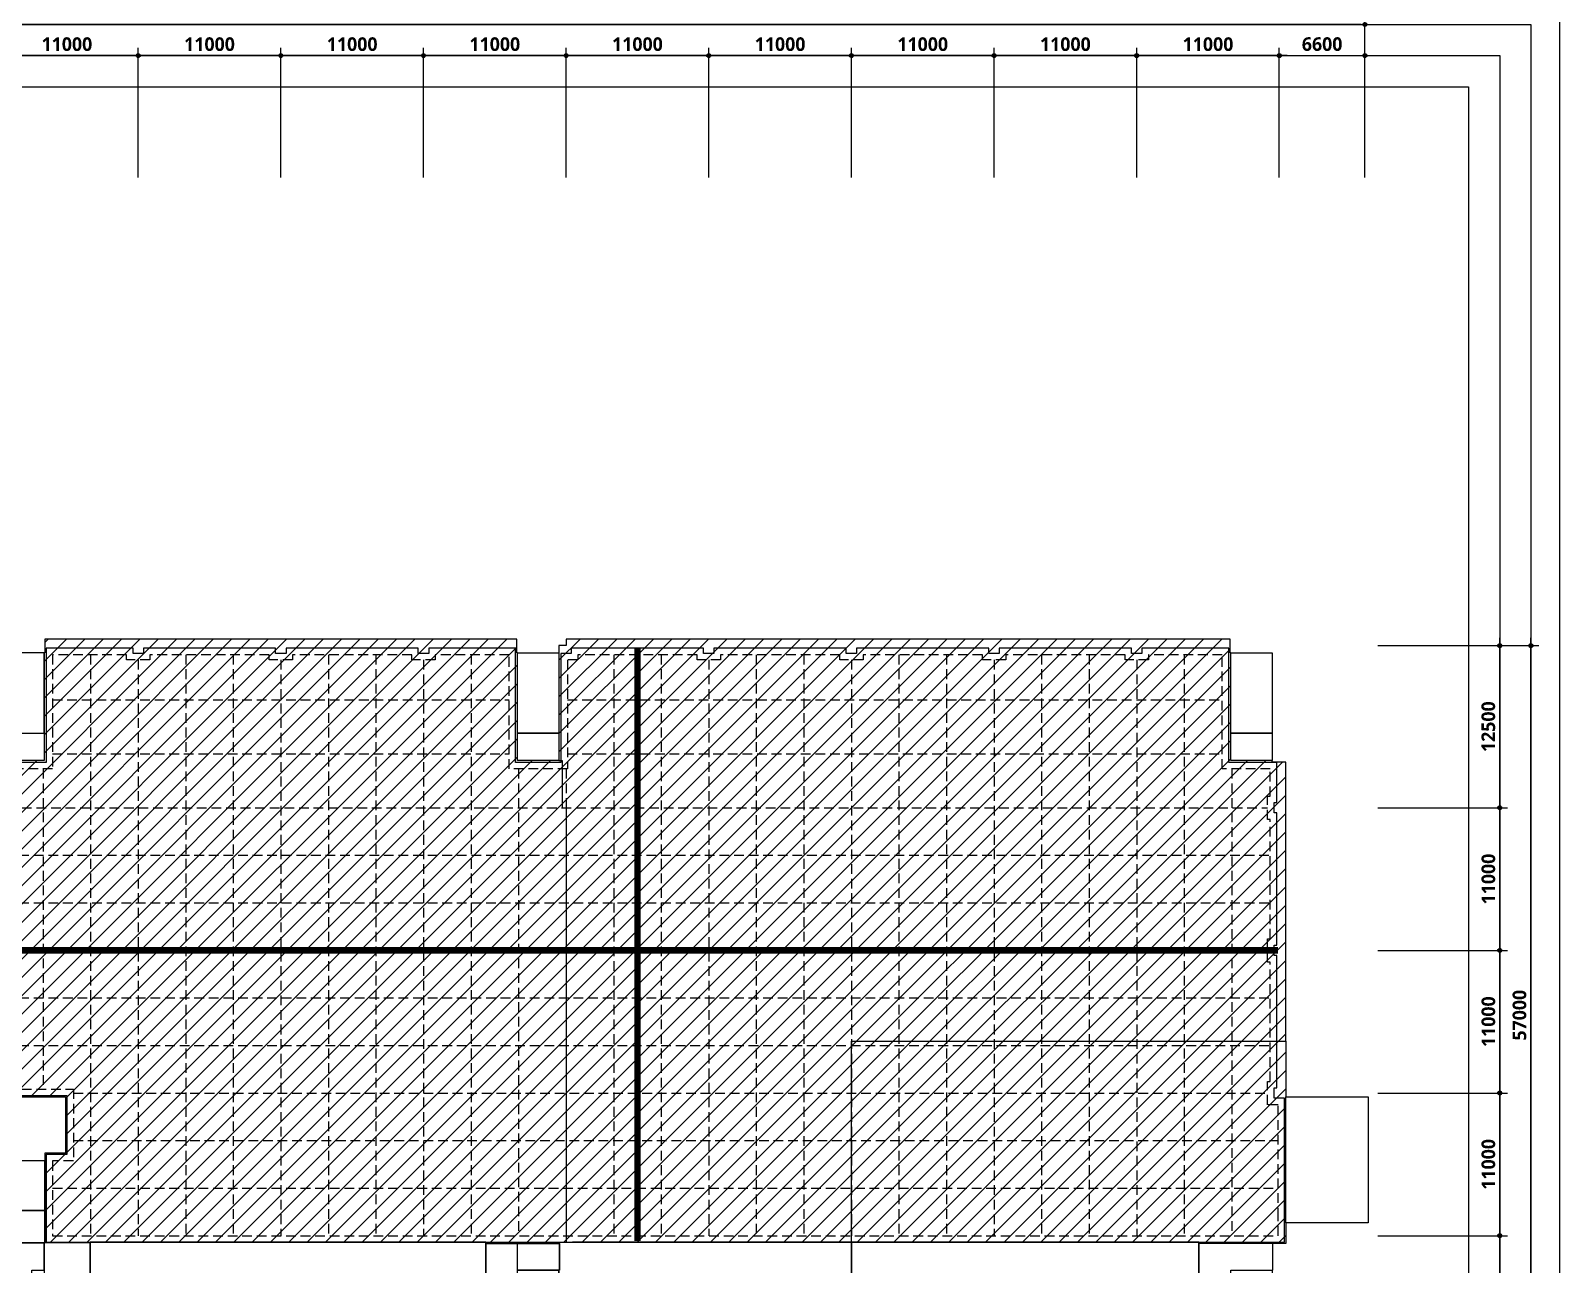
# Model space of a CAD drawing. Header units: millimetres. Extents: x -5354 to 997967, y -1313401 to 249081.
# Drawn here: x 590082 to 707982, y 67200 to 162344 of the extents above; entities that cross this region are included whole.
import ezdxf

# ---------------------------------------------------------------- set-up
doc = ezdxf.new("R2010")
doc.units = ezdxf.units.MM
doc.header["$LTSCALE"] = 300
doc.header["$MEASUREMENT"] = 0
doc.header["$PDSIZE"] = -10
doc.linetypes.add('HIDDEN', pattern=[0.375, 0.25, -0.125])
doc.linetypes.add('HIDDENX2', pattern=[0.75, 0.5, -0.25])
doc.layers.get('0').update_dxf_attribs({"linetype": 'CONTINUOUS'})
doc.layers.get('Defpoints').update_dxf_attribs({"color": 153, "linetype": 'CONTINUOUS'})
for name, color, linetype in [('A-ST-AXIS-DIM', 7, 'CONTINUOUS'), ('AA-MARK', 2, 'CONTINUOUS'), ('ILDO_Area', 8, 'CONTINUOUS'), ('ILDO_Cosinus Joint', 20, 'CONTINUOUS'), ('SAWCUT', 20, 'HIDDEN')]:
    doc.layers.add(name, color=color, linetype=linetype)
doc.layers.add('Defpoint', color=161, linetype='CONTINUOUS', plot=False)
doc.layers.add('면적', color=210, linetype='CONTINUOUS', plot=False)
doc.styles.add('SH_대대리576', font='')
doc.styles.get('SH_대대리576').set_extended_font_data('NanumGothic', bold=True)
doc.dimstyles.new('SHP 600', dxfattribs={"dimscale": 300, "dimtxt": 3.5, "dimasz": 1, "dimexe": 2, "dimexo": 2, "dimgap": 1, "dimtad": 1, "dimdec": 0, "dimzin": 0, "dimdsep": 46, "dimtxsty": 'SH_대대리576', "dimblk": 'DIMDOT', "dimcen": 0.09, "dimclrt": 3, "dimadec": 0, "dimazin": 1, "dimtfac": 1, "dimtdec": 0, "dimtix": 1, "dimtmove": 2, "dimatfit": 0, "dimldrblk": 'DIMDOT', "dimfxl": 1, "dimtolj": 1, "dimtzin": 0, "dimarcsym": 0})

# ---------------------------------------------------------------- blocks, each defined once
blk = doc.blocks.new('G$CF9371588')
blk.add_line((7800, 10975, 103000), (4300, 10975, 103000))
at = {"layer": '면적'}
for p, q in [((100000, 12500, 103000), (100000, 22200, 103000)), ((66500, 0, 103000), (66500, 11000, 103000))]:
    blk.add_line(p, q, dxfattribs=at)
for points in [[(100000, 26500), (100000, 48025), (98950, 48025), (98950, 48150), (95750, 48150), (95750, 56450), (95700, 56450), (95700, 57500), (44500, 57500), (44500, 57000), (43950, 57000), (43950, 56450), (43950, 48150), (40750, 48150), (40750, 56450), (40700, 56450), (40700, 57500), (4300, 57500), (4300, 56450), (4250, 56450), (4250, 48150), (1050, 48150), (1050, 48100), (0, 48100), (0, 22200), (2200, 22200), (5900, 22200), (5900, 17860), (4300, 17860), (4300, 10975), (7800, 10975), (7800, 11000), (38300, 11000), (38300, 10900), (44000, 10900), (44000, 11000), (66500, 11000), (66500, 26500)], [(40750, 56450), (43950, 56450), (43950, 50250), (40750, 50250)], [(40750, 50250), (43950, 50250), (43950, 48150), (40750, 48150)], [(2200, 17260), (2200, 22200), (5900, 22200), (5900, 17860), (4300, 17860), (4300, 17260)], [(2200, 17260), (2200, 15800), (800, 15800), (800, 13450), (4300, 13450), (4300, 17260), (2200, 17260)], [(800, 13450), (800, 10950), (1050, 10950), (4300, 10950), (4300, 13450)], [(4250, 8850), (4250, 10950), (1050, 10950), (1050, 550), (4250, 550), (4250, 6750), (3300, 6750), (3300, 8850)], [(4250, 4600), (4250, 550), (4300, 550), (4300, 0), (40700, 0), (40700, 550), (40750, 550), (40750, 4600), (38300, 4600), (38300, 11000), (7800, 11000), (7800, 4600)], [(4300, 10975), (4300, 10950), (4250, 10950), (4250, 8850), (4250, 8850), (4250, 6750), (4250, 6750), (4250, 4600), (7800, 4600), (7800, 10975)], [(38300, 10900), (38300, 4600), (40750, 4600), (40750, 8850), (40750, 8850), (40750, 8850), (40750, 8850), (40750, 10900)], [(40750, 10900), (44000, 10900), (44000, 8850), (40750, 8850)], [(43950, 0), (43950, 8850), (44000, 8850), (44000, 11000), (93300, 11000), (93300, 4602), (95750, 4602), (95750, 0)], [(93300, 10900), (93300, 4602), (95700, 4602), (95700, 4602), (95750, 4602), (95750, 8850), (99000, 8850), (99000, 8850), (99000, 9000), (99000, 10900)], [(40750, 8850), (43950, 8850), (43950, 6750), (40750, 6750)], [(98950, 6750), (95750, 6750), (95750, 8850), (98950, 8850)], [(40750, 6750), (43950, 6750), (43950, 550), (40750, 550)], [(98950, 550), (95750, 550), (95750, 6750), (98950, 6750)]]:
    blk.add_lwpolyline(points, close=True, dxfattribs=at)
at = {"layer": '면적', "elevation": 103000}
for points in [[(1050, 50250), (4250, 50250), (4250, 56450), (1050, 56450)], [(98950, 50250), (95750, 50250), (95750, 56450), (98950, 56450)], [(1050, 50250), (4250, 50250), (4250, 48150), (1050, 48150)], [(95750, 50250), (98950, 50250), (98950, 48150), (95750, 48150)], [(66500, 11000), (66500, 26500), (100000, 26500), (100000, 22200), (106350, 22200), (106350, 12500), (100000, 12500), (100000, 10900), (93300, 10900), (93300, 11000)], [(66500, 11000), (66500, 0), (95750, 0), (95750, 4602), (93300, 4602), (93300, 11000)], [(3300, 8850), (4250, 8850), (4250, 6750), (3300, 6750)]]:
    blk.add_lwpolyline(points, close=True, dxfattribs=at)
at = {"layer": '면적'}
for points in [[(43950, 48150), (44200, 48150), (44200, 44500), (44500, 44500), (44500, 11000)], [(7800, 11000), (38300, 11000)], [(7800, 11000), (38300, 11000)], [(93300, 11000), (45000, 11000)]]:
    blk.add_lwpolyline(points, dxfattribs=at)
blk = doc.blocks.new('DIMDOT')
at = {"color": 0}
blk.add_line((-2, 0), (2, 0), dxfattribs=at)
for radius in [0.5, 0.25]:
    blk.add_circle((0, 0), radius, dxfattribs=at)
blk = doc.blocks.new('*D78')
at = {"layer": 'A-ST-AXIS-DIM', "color": 0, "lineweight": -2, "transparency": 16777216}
for p, q in [((686382, 151016), (686382, 161016)), ((686682, 160416), (692682, 160416)), ((692982, 151016), (692982, 161016))]:
    blk.add_line(p, q, dxfattribs=at)
at = {"layer": 'Defpoints', "color": 0, "transparency": 16777216}
for p in [(692982, 160416), (686382, 150416), (692982, 150416)]:
    blk.add_point(p, dxfattribs=at)
at = {"layer": 'A-ST-AXIS-DIM', "color": 0, "linetype": 'ByBlock', "lineweight": -2, "transparency": 16777216, "xscale": 300, "yscale": 300, "zscale": 300, "rotation": 180}
blk.add_blockref('DIMDOT', (686382, 160416), dxfattribs=at)
at = {"layer": 'A-ST-AXIS-DIM', "color": 0, "linetype": 'ByBlock', "lineweight": -2, "transparency": 16777216, "xscale": 300, "yscale": 300, "zscale": 300}
blk.add_blockref('DIMDOT', (692982, 160416), dxfattribs=at)
at = {"layer": 'A-ST-AXIS-DIM', "color": 3, "transparency": 16777216, "insert": (689682, 161296), "char_height": 1050, "attachment_point": 5, "style": 'SH_대대리576'}
blk.add_mtext('\\A1;6600', dxfattribs=at)
blk = doc.blocks.new('*D110')
at = {"layer": 'A-ST-AXIS-DIM', "color": 0, "lineweight": -2, "transparency": 16777216}
for p, q in [((693982, 114916), (706382, 114916)), ((705782, 58216), (705782, 114616)), ((693982, 57916), (706382, 57916))]:
    blk.add_line(p, q, dxfattribs=at)
at = {"layer": 'Defpoints', "color": 0, "transparency": 16777216}
for p in [(693382, 114916), (705782, 114916), (693382, 57916)]:
    blk.add_point(p, dxfattribs=at)
at = {"layer": 'A-ST-AXIS-DIM', "color": 0, "linetype": 'ByBlock', "lineweight": -2, "transparency": 16777216, "xscale": 300, "yscale": 300, "zscale": 300}
for p, rotation in [((705782, 114916), 90), ((705782, 57916), 270)]:
    blk.add_blockref('DIMDOT', p, dxfattribs=dict(at, rotation=rotation))
at = {"layer": 'A-ST-AXIS-DIM', "color": 3, "transparency": 16777216, "insert": (704905, 86416), "char_height": 1050, "attachment_point": 5, "rotation": 90, "style": 'SH_대대리576'}
blk.add_mtext('\\A1;57000', dxfattribs=at)
blk = doc.blocks.new('*D111')
at = {"layer": 'A-ST-AXIS-DIM', "color": 0, "lineweight": -2, "transparency": 16777216}
for p, q in [((693982, 69416), (703982, 69416)), ((703382, 58216), (703382, 69116)), ((693982, 57916), (703982, 57916))]:
    blk.add_line(p, q, dxfattribs=at)
at = {"layer": 'Defpoints', "color": 0, "transparency": 16777216}
for p in [(693382, 69416), (703382, 69416), (693382, 57916)]:
    blk.add_point(p, dxfattribs=at)
at = {"layer": 'A-ST-AXIS-DIM', "color": 0, "linetype": 'ByBlock', "lineweight": -2, "transparency": 16777216, "xscale": 300, "yscale": 300, "zscale": 300}
for p, rotation in [((703382, 69416), 90), ((703382, 57916), 270)]:
    blk.add_blockref('DIMDOT', p, dxfattribs=dict(at, rotation=rotation))
at = {"layer": 'A-ST-AXIS-DIM', "color": 3, "transparency": 16777216, "insert": (702505, 63666), "char_height": 1050, "attachment_point": 5, "rotation": 90, "style": 'SH_대대리576'}
blk.add_mtext('\\A1;11500', dxfattribs=at)
blk = doc.blocks.new('*D112')
at = {"layer": 'A-ST-AXIS-DIM', "color": 0, "lineweight": -2, "transparency": 16777216}
for p, q in [((693982, 80416), (703982, 80416)), ((703382, 69716), (703382, 80116)), ((693982, 69416), (703982, 69416))]:
    blk.add_line(p, q, dxfattribs=at)
at = {"layer": 'Defpoints', "color": 0, "transparency": 16777216}
for p in [(693382, 80416), (703382, 80416), (693382, 69416)]:
    blk.add_point(p, dxfattribs=at)
at = {"layer": 'A-ST-AXIS-DIM', "color": 0, "linetype": 'ByBlock', "lineweight": -2, "transparency": 16777216, "xscale": 300, "yscale": 300, "zscale": 300}
for p, rotation in [((703382, 80416), 90), ((703382, 69416), 270)]:
    blk.add_blockref('DIMDOT', p, dxfattribs=dict(at, rotation=rotation))
at = {"layer": 'A-ST-AXIS-DIM', "color": 3, "transparency": 16777216, "insert": (702506, 74916), "char_height": 1050, "attachment_point": 5, "rotation": 90, "style": 'SH_대대리576'}
blk.add_mtext('\\A1;11000', dxfattribs=at)
blk = doc.blocks.new('*D113')
at = {"layer": 'A-ST-AXIS-DIM', "color": 0, "lineweight": -2, "transparency": 16777216}
for p, q in [((693982, 91416), (703982, 91416)), ((703382, 80716), (703382, 91116)), ((693982, 80416), (703982, 80416))]:
    blk.add_line(p, q, dxfattribs=at)
at = {"layer": 'Defpoints', "color": 0, "transparency": 16777216}
for p in [(693382, 91416), (703382, 91416), (693382, 80416)]:
    blk.add_point(p, dxfattribs=at)
at = {"layer": 'A-ST-AXIS-DIM', "color": 0, "linetype": 'ByBlock', "lineweight": -2, "transparency": 16777216, "xscale": 300, "yscale": 300, "zscale": 300}
for p, rotation in [((703382, 91416), 90), ((703382, 80416), 270)]:
    blk.add_blockref('DIMDOT', p, dxfattribs=dict(at, rotation=rotation))
at = {"layer": 'A-ST-AXIS-DIM', "color": 3, "transparency": 16777216, "insert": (702506, 85916), "char_height": 1050, "attachment_point": 5, "rotation": 90, "style": 'SH_대대리576'}
blk.add_mtext('\\A1;11000', dxfattribs=at)
blk = doc.blocks.new('*D114')
at = {"layer": 'A-ST-AXIS-DIM', "color": 0, "lineweight": -2, "transparency": 16777216}
for p, q in [((693982, 102416), (703982, 102416)), ((703382, 91716), (703382, 102116)), ((693982, 91416), (703982, 91416))]:
    blk.add_line(p, q, dxfattribs=at)
at = {"layer": 'Defpoints', "color": 0, "transparency": 16777216}
for p in [(693382, 102416), (703382, 102416), (693382, 91416)]:
    blk.add_point(p, dxfattribs=at)
at = {"layer": 'A-ST-AXIS-DIM', "color": 0, "linetype": 'ByBlock', "lineweight": -2, "transparency": 16777216, "xscale": 300, "yscale": 300, "zscale": 300}
for p, rotation in [((703382, 102416), 90), ((703382, 91416), 270)]:
    blk.add_blockref('DIMDOT', p, dxfattribs=dict(at, rotation=rotation))
at = {"layer": 'A-ST-AXIS-DIM', "color": 3, "transparency": 16777216, "insert": (702506, 96916), "char_height": 1050, "attachment_point": 5, "rotation": 90, "style": 'SH_대대리576'}
blk.add_mtext('\\A1;11000', dxfattribs=at)
blk = doc.blocks.new('*D115')
at = {"layer": 'A-ST-AXIS-DIM', "color": 0, "lineweight": -2, "transparency": 16777216}
for p, q in [((693982, 114916), (703982, 114916)), ((703382, 102716), (703382, 114616)), ((693982, 102416), (703982, 102416))]:
    blk.add_line(p, q, dxfattribs=at)
at = {"layer": 'Defpoints', "color": 0, "transparency": 16777216}
for p in [(693382, 114916), (703382, 114916), (693382, 102416)]:
    blk.add_point(p, dxfattribs=at)
at = {"layer": 'A-ST-AXIS-DIM', "color": 0, "linetype": 'ByBlock', "lineweight": -2, "transparency": 16777216, "xscale": 300, "yscale": 300, "zscale": 300}
for p, rotation in [((703382, 114916), 90), ((703382, 102416), 270)]:
    blk.add_blockref('DIMDOT', p, dxfattribs=dict(at, rotation=rotation))
at = {"layer": 'A-ST-AXIS-DIM', "color": 3, "transparency": 16777216, "insert": (702503, 108666), "char_height": 1050, "attachment_point": 5, "rotation": 90, "style": 'SH_대대리576'}
blk.add_mtext('\\A1;12500', dxfattribs=at)
blk = doc.blocks.new('*D205')
at = {"layer": 'A-ST-AXIS-DIM', "color": 0, "lineweight": -2, "transparency": 16777216}
for p, q in [((675382, 151016), (675382, 161016)), ((686082, 160416), (675682, 160416)), ((686382, 151016), (686382, 161016))]:
    blk.add_line(p, q, dxfattribs=at)
at = {"layer": 'Defpoints', "color": 0, "transparency": 16777216}
for p in [(675382, 160416), (675382, 150416), (686382, 150416)]:
    blk.add_point(p, dxfattribs=at)
at = {"layer": 'A-ST-AXIS-DIM', "color": 0, "linetype": 'ByBlock', "lineweight": -2, "transparency": 16777216, "xscale": 300, "yscale": 300, "zscale": 300, "rotation": 180}
blk.add_blockref('DIMDOT', (675382, 160416), dxfattribs=at)
at = {"layer": 'A-ST-AXIS-DIM', "color": 0, "linetype": 'ByBlock', "lineweight": -2, "transparency": 16777216, "xscale": 300, "yscale": 300, "zscale": 300}
blk.add_blockref('DIMDOT', (686382, 160416), dxfattribs=at)
at = {"layer": 'A-ST-AXIS-DIM', "color": 3, "transparency": 16777216, "insert": (680882, 161292), "char_height": 1050, "attachment_point": 5, "style": 'SH_대대리576'}
blk.add_mtext('\\A1;11000', dxfattribs=at)
blk = doc.blocks.new('*D206')
at = {"layer": 'A-ST-AXIS-DIM', "color": 0, "lineweight": -2, "transparency": 16777216}
for p, q in [((664382, 151016), (664382, 161016)), ((675082, 160416), (664682, 160416)), ((675382, 151016), (675382, 161016))]:
    blk.add_line(p, q, dxfattribs=at)
at = {"layer": 'Defpoints', "color": 0, "transparency": 16777216}
for p in [(664382, 160416), (664382, 150416), (675382, 150416)]:
    blk.add_point(p, dxfattribs=at)
at = {"layer": 'A-ST-AXIS-DIM', "color": 0, "linetype": 'ByBlock', "lineweight": -2, "transparency": 16777216, "xscale": 300, "yscale": 300, "zscale": 300, "rotation": 180}
blk.add_blockref('DIMDOT', (664382, 160416), dxfattribs=at)
at = {"layer": 'A-ST-AXIS-DIM', "color": 0, "linetype": 'ByBlock', "lineweight": -2, "transparency": 16777216, "xscale": 300, "yscale": 300, "zscale": 300}
blk.add_blockref('DIMDOT', (675382, 160416), dxfattribs=at)
at = {"layer": 'A-ST-AXIS-DIM', "color": 3, "transparency": 16777216, "insert": (669882, 161292), "char_height": 1050, "attachment_point": 5, "style": 'SH_대대리576'}
blk.add_mtext('\\A1;11000', dxfattribs=at)
blk = doc.blocks.new('*D207')
at = {"layer": 'A-ST-AXIS-DIM', "color": 0, "lineweight": -2, "transparency": 16777216}
for p, q in [((653382, 151016), (653382, 161016)), ((664082, 160416), (653682, 160416)), ((664382, 151016), (664382, 161016))]:
    blk.add_line(p, q, dxfattribs=at)
at = {"layer": 'Defpoints', "color": 0, "transparency": 16777216}
for p in [(653382, 160416), (653382, 150416), (664382, 150416)]:
    blk.add_point(p, dxfattribs=at)
at = {"layer": 'A-ST-AXIS-DIM', "color": 0, "linetype": 'ByBlock', "lineweight": -2, "transparency": 16777216, "xscale": 300, "yscale": 300, "zscale": 300, "rotation": 180}
blk.add_blockref('DIMDOT', (653382, 160416), dxfattribs=at)
at = {"layer": 'A-ST-AXIS-DIM', "color": 0, "linetype": 'ByBlock', "lineweight": -2, "transparency": 16777216, "xscale": 300, "yscale": 300, "zscale": 300}
blk.add_blockref('DIMDOT', (664382, 160416), dxfattribs=at)
at = {"layer": 'A-ST-AXIS-DIM', "color": 3, "transparency": 16777216, "insert": (658882, 161292), "char_height": 1050, "attachment_point": 5, "style": 'SH_대대리576'}
blk.add_mtext('\\A1;11000', dxfattribs=at)
blk = doc.blocks.new('*D208')
at = {"layer": 'A-ST-AXIS-DIM', "color": 0, "lineweight": -2, "transparency": 16777216}
for p, q in [((642382, 151016), (642382, 161016)), ((653082, 160416), (642682, 160416)), ((653382, 151016), (653382, 161016))]:
    blk.add_line(p, q, dxfattribs=at)
at = {"layer": 'Defpoints', "color": 0, "transparency": 16777216}
for p in [(642382, 160416), (642382, 150416), (653382, 150416)]:
    blk.add_point(p, dxfattribs=at)
at = {"layer": 'A-ST-AXIS-DIM', "color": 0, "linetype": 'ByBlock', "lineweight": -2, "transparency": 16777216, "xscale": 300, "yscale": 300, "zscale": 300, "rotation": 180}
blk.add_blockref('DIMDOT', (642382, 160416), dxfattribs=at)
at = {"layer": 'A-ST-AXIS-DIM', "color": 0, "linetype": 'ByBlock', "lineweight": -2, "transparency": 16777216, "xscale": 300, "yscale": 300, "zscale": 300}
blk.add_blockref('DIMDOT', (653382, 160416), dxfattribs=at)
at = {"layer": 'A-ST-AXIS-DIM', "color": 3, "transparency": 16777216, "insert": (647882, 161292), "char_height": 1050, "attachment_point": 5, "style": 'SH_대대리576'}
blk.add_mtext('\\A1;11000', dxfattribs=at)
blk = doc.blocks.new('*D209')
at = {"layer": 'A-ST-AXIS-DIM', "color": 0, "lineweight": -2, "transparency": 16777216}
for p, q in [((631382, 151016), (631382, 161016)), ((642082, 160416), (631682, 160416)), ((642382, 151016), (642382, 161016))]:
    blk.add_line(p, q, dxfattribs=at)
at = {"layer": 'Defpoints', "color": 0, "transparency": 16777216}
for p in [(631382, 160416), (631382, 150416), (642382, 150416)]:
    blk.add_point(p, dxfattribs=at)
at = {"layer": 'A-ST-AXIS-DIM', "color": 0, "linetype": 'ByBlock', "lineweight": -2, "transparency": 16777216, "xscale": 300, "yscale": 300, "zscale": 300, "rotation": 180}
blk.add_blockref('DIMDOT', (631382, 160416), dxfattribs=at)
at = {"layer": 'A-ST-AXIS-DIM', "color": 0, "linetype": 'ByBlock', "lineweight": -2, "transparency": 16777216, "xscale": 300, "yscale": 300, "zscale": 300}
blk.add_blockref('DIMDOT', (642382, 160416), dxfattribs=at)
at = {"layer": 'A-ST-AXIS-DIM', "color": 3, "transparency": 16777216, "insert": (636882, 161292), "char_height": 1050, "attachment_point": 5, "style": 'SH_대대리576'}
blk.add_mtext('\\A1;11000', dxfattribs=at)
blk = doc.blocks.new('*D210')
at = {"layer": 'A-ST-AXIS-DIM', "color": 0, "lineweight": -2, "transparency": 16777216}
for p, q in [((620382, 151016), (620382, 161016)), ((631082, 160416), (620682, 160416)), ((631382, 151016), (631382, 161016))]:
    blk.add_line(p, q, dxfattribs=at)
at = {"layer": 'Defpoints', "color": 0, "transparency": 16777216}
for p in [(620382, 160416), (620382, 150416), (631382, 150416)]:
    blk.add_point(p, dxfattribs=at)
at = {"layer": 'A-ST-AXIS-DIM', "color": 0, "linetype": 'ByBlock', "lineweight": -2, "transparency": 16777216, "xscale": 300, "yscale": 300, "zscale": 300, "rotation": 180}
blk.add_blockref('DIMDOT', (620382, 160416), dxfattribs=at)
at = {"layer": 'A-ST-AXIS-DIM', "color": 0, "linetype": 'ByBlock', "lineweight": -2, "transparency": 16777216, "xscale": 300, "yscale": 300, "zscale": 300}
blk.add_blockref('DIMDOT', (631382, 160416), dxfattribs=at)
at = {"layer": 'A-ST-AXIS-DIM', "color": 3, "transparency": 16777216, "insert": (625882, 161292), "char_height": 1050, "attachment_point": 5, "style": 'SH_대대리576'}
blk.add_mtext('\\A1;11000', dxfattribs=at)
blk = doc.blocks.new('*D211')
at = {"layer": 'A-ST-AXIS-DIM', "color": 0, "lineweight": -2, "transparency": 16777216}
for p, q in [((609382, 151016), (609382, 161016)), ((620082, 160416), (609682, 160416)), ((620382, 151016), (620382, 161016))]:
    blk.add_line(p, q, dxfattribs=at)
at = {"layer": 'Defpoints', "color": 0, "transparency": 16777216}
for p in [(609382, 160416), (609382, 150416), (620382, 150416)]:
    blk.add_point(p, dxfattribs=at)
at = {"layer": 'A-ST-AXIS-DIM', "color": 0, "linetype": 'ByBlock', "lineweight": -2, "transparency": 16777216, "xscale": 300, "yscale": 300, "zscale": 300, "rotation": 180}
blk.add_blockref('DIMDOT', (609382, 160416), dxfattribs=at)
at = {"layer": 'A-ST-AXIS-DIM', "color": 0, "linetype": 'ByBlock', "lineweight": -2, "transparency": 16777216, "xscale": 300, "yscale": 300, "zscale": 300}
blk.add_blockref('DIMDOT', (620382, 160416), dxfattribs=at)
at = {"layer": 'A-ST-AXIS-DIM', "color": 3, "transparency": 16777216, "insert": (614882, 161292), "char_height": 1050, "attachment_point": 5, "style": 'SH_대대리576'}
blk.add_mtext('\\A1;11000', dxfattribs=at)
blk = doc.blocks.new('*D212')
at = {"layer": 'A-ST-AXIS-DIM', "color": 0, "lineweight": -2, "transparency": 16777216}
for p, q in [((598382, 151016), (598382, 161016)), ((609082, 160416), (598682, 160416)), ((609382, 151016), (609382, 161016))]:
    blk.add_line(p, q, dxfattribs=at)
at = {"layer": 'Defpoints', "color": 0, "transparency": 16777216}
for p in [(598382, 160416), (598382, 150416), (609382, 150416)]:
    blk.add_point(p, dxfattribs=at)
at = {"layer": 'A-ST-AXIS-DIM', "color": 0, "linetype": 'ByBlock', "lineweight": -2, "transparency": 16777216, "xscale": 300, "yscale": 300, "zscale": 300, "rotation": 180}
blk.add_blockref('DIMDOT', (598382, 160416), dxfattribs=at)
at = {"layer": 'A-ST-AXIS-DIM', "color": 0, "linetype": 'ByBlock', "lineweight": -2, "transparency": 16777216, "xscale": 300, "yscale": 300, "zscale": 300}
blk.add_blockref('DIMDOT', (609382, 160416), dxfattribs=at)
at = {"layer": 'A-ST-AXIS-DIM', "color": 3, "transparency": 16777216, "insert": (603882, 161292), "char_height": 1050, "attachment_point": 5, "style": 'SH_대대리576'}
blk.add_mtext('\\A1;11000', dxfattribs=at)
blk = doc.blocks.new('*D213')
at = {"layer": 'A-ST-AXIS-DIM', "color": 0, "lineweight": -2, "transparency": 16777216}
for p, q in [((587382, 151016), (587382, 161016)), ((598082, 160416), (587682, 160416)), ((598382, 151016), (598382, 161016))]:
    blk.add_line(p, q, dxfattribs=at)
at = {"layer": 'Defpoints', "color": 0, "transparency": 16777216}
for p in [(587382, 160416), (587382, 150416), (598382, 150416)]:
    blk.add_point(p, dxfattribs=at)
at = {"layer": 'A-ST-AXIS-DIM', "color": 0, "linetype": 'ByBlock', "lineweight": -2, "transparency": 16777216, "xscale": 300, "yscale": 300, "zscale": 300, "rotation": 180}
blk.add_blockref('DIMDOT', (587382, 160416), dxfattribs=at)
at = {"layer": 'A-ST-AXIS-DIM', "color": 0, "linetype": 'ByBlock', "lineweight": -2, "transparency": 16777216, "xscale": 300, "yscale": 300, "zscale": 300}
blk.add_blockref('DIMDOT', (598382, 160416), dxfattribs=at)
at = {"layer": 'A-ST-AXIS-DIM', "color": 3, "transparency": 16777216, "insert": (592882, 161292), "char_height": 1050, "attachment_point": 5, "style": 'SH_대대리576'}
blk.add_mtext('\\A1;11000', dxfattribs=at)
blk = doc.blocks.new('*D214')
at = {"layer": 'A-ST-AXIS-DIM', "color": 0, "lineweight": -2, "transparency": 16777216}
for p, q in [((587382, 151016), (587382, 163416)), ((692682, 162816), (587682, 162816)), ((692982, 151016), (692982, 163416))]:
    blk.add_line(p, q, dxfattribs=at)
at = {"layer": 'Defpoints', "color": 0, "transparency": 16777216}
for p in [(587382, 162816), (587382, 150416), (692982, 150416)]:
    blk.add_point(p, dxfattribs=at)
at = {"layer": 'A-ST-AXIS-DIM', "color": 0, "linetype": 'ByBlock', "lineweight": -2, "transparency": 16777216, "xscale": 300, "yscale": 300, "zscale": 300, "rotation": 180}
blk.add_blockref('DIMDOT', (587382, 162816), dxfattribs=at)
at = {"layer": 'A-ST-AXIS-DIM', "color": 0, "linetype": 'ByBlock', "lineweight": -2, "transparency": 16777216, "xscale": 300, "yscale": 300, "zscale": 300}
blk.add_blockref('DIMDOT', (692982, 162816), dxfattribs=at)
at = {"layer": 'A-ST-AXIS-DIM', "color": 3, "transparency": 16777216, "insert": (640182, 163696), "char_height": 1050, "attachment_point": 5, "style": 'SH_대대리576'}
blk.add_mtext('\\A1;105600', dxfattribs=at)

msp = doc.modelspace()

# ---------------------------------------------------------------- hatches: boundary and pattern name
at = {"layer": 'ILDO_Area', "transparency": 33554687}
h = msp.add_hatch(dxfattribs=at)
h.set_pattern_fill('ANSI31', color=5, scale=8000)
h.set_pattern_definition([(45, (0, 199969.1), (-707.1068, 707.1068), [])])
h.paths.add_polyline_path([(686881.8, 68916.3), (686881.8, 105941.3), (685831.8, 105941.3), (685831.8, 106066.3), (682631.8, 106066.3), (682631.8, 114366.3), (682581.8, 114366.3), (682581.8, 115416.3), (631381.8, 115416.3), (631381.8, 114916.3), (630831.8, 114916.3), (630831.8, 114366.3), (630831.8, 106066.3), (627631.8, 106066.3), (627631.8, 114366.3), (627581.8, 114366.3), (627581.8, 115416.3), (591181.8, 115416.3), (591181.8, 114366.3), (591131.8, 114366.3), (591131.8, 106066.3), (587931.8, 106066.3), (587931.8, 106016.3), (586881.8, 106016.3), (586881.8, 80116.3), (589081.8, 80116.3), (592781.8, 80116.3), (592781.8, 75776.3), (591181.8, 75776.3), (591181.8, 68891.3), (594681.8, 68891.3), (594681.8, 68916.3), (625181.8, 68916.3), (625181.8, 68816.3), (630881.8, 68816.3), (630881.8, 68916.3), (653381.8, 68916.3), (653381.8, 68916.3)])

# ---------------------------------------------------------------- linework, layer by layer
at = {"layer": 'AA-MARK', "ltscale": 5, "elevation": 103000}
for points in [[(591281.8, 114716.3), (591281.8, 105916.3), (587581.8, 105916.3)], [(587781.8, 80216.3), (592881.8, 80216.3), (592881.8, 75676.3), (591281.8, 75676.3), (591281.8, 68916.3), (686781.8, 68916.3), (686781.8, 70816.3), (686781.8, 80016.3), (685981.8, 80016.3), (685981.8, 80816.3), (686181.8, 80816.3), (686181.8, 91016.3), (685981.8, 91016.3), (685981.8, 91816.3), (686181.8, 91816.3), (686181.8, 102016.3), (685981.8, 102016.3), (685981.8, 102816.3), (686181.8, 102816.3), (686181.8, 105916.3), (682481.8, 105916.3), (682481.8, 114716.3), (675781.8, 114716.3), (675781.8, 114316.3), (674981.8, 114316.3), (674981.8, 114716.3), (664781.8, 114716.3), (664781.8, 114316.3), (663981.8, 114316.3), (663981.8, 114716.3), (653781.8, 114716.3), (653781.8, 114316.3), (652981.8, 114316.3), (652981.8, 114716.3), (642781.8, 114716.3), (642781.8, 114316.3), (641981.8, 114316.3), (641981.8, 114716.3), (631781.8, 114716.3), (631781.8, 114316.3), (630981.8, 114316.3), (630981.8, 105916.3), (627481.8, 105916.3), (627481.8, 114716.3), (620781.8, 114716.3), (620781.8, 114316.3), (619981.8, 114316.3), (619981.8, 114716.3), (609781.8, 114716.3), (609781.8, 114316.3), (608981.8, 114316.3), (608981.8, 114716.3), (598781.8, 114716.3), (598781.8, 114316.3), (597981.8, 114316.3), (597981.8, 114716.3), (591281.8, 114716.3)]]:
    msp.add_lwpolyline(points, dxfattribs=at)
at = {"layer": 'Defpoint'}
for points in [[(707981.8, 36444.9), (536781.8, 36444.9), (536781.8, 165016.3), (707981.8, 165016.3)], [(705781.8, 38644.9), (538981.8, 38644.9), (538981.8, 162816.3), (705781.8, 162816.3)], [(703381.8, 41044.9), (541381.8, 41044.9), (541381.8, 160416.3), (703381.8, 160416.3)], [(700981.8, 43444.9), (543781.8, 43444.9), (543781.8, 158016.3), (700981.8, 158016.3)]]:
    msp.add_lwpolyline(points, close=True, dxfattribs=at)
at = {"layer": 'ILDO_Cosinus Joint', "const_width": 500, "elevation": 103000}
for points in [[(636881.8, 114716.3), (636881.8, 69014)], [(686281.8, 91416.3), (587381.8, 91416.3)]]:
    msp.add_lwpolyline(points, dxfattribs=at)
at = {"layer": 'SAWCUT', "linetype": 'HIDDENX2', "ltscale": 5, "elevation": 103000}
for points in [[(588281.8, 80716.3), (593381.8, 80716.3), (593381.8, 75176.3), (591781.8, 75176.3), (591781.8, 69416.3), (686281.8, 69416.3), (686281.8, 70816.3), (686281.8, 79516.3), (685481.8, 79516.3), (685481.8, 81316.3), (685681.8, 81316.3), (685681.8, 90516.3), (685481.8, 90516.3), (685481.8, 92316.3), (685681.8, 92316.3), (685681.8, 101516.3), (685481.8, 101516.3), (685481.8, 103316.3), (685681.8, 103316.3), (685681.8, 105416.3), (681981.8, 105416.3), (681981.8, 114216.3), (676281.8, 114216.3), (676281.8, 113816.3), (674481.8, 113816.3), (674481.8, 114216.3), (665281.8, 114216.3), (665281.8, 113816.3), (663481.8, 113816.3), (663481.8, 114216.3), (654281.8, 114216.3), (654281.8, 113816.3), (652481.8, 113816.3), (652481.8, 114216.3), (643281.8, 114216.3), (643281.8, 113816.3), (641481.8, 113816.3), (641481.8, 114216.3), (632281.8, 114216.3), (632281.8, 113816.3), (631481.8, 113816.3), (631481.8, 105416.3), (626981.8, 105416.3), (626981.8, 114216.3), (621281.8, 114216.3), (621281.8, 113816.3), (619481.8, 113816.3), (619481.8, 114216.3), (610281.8, 114216.3), (610281.8, 113816.3), (608481.8, 113816.3), (608481.8, 114216.3), (599281.8, 114216.3), (599281.8, 113816.3), (597481.8, 113816.3), (597481.8, 114216.3), (591781.8, 114216.3), (591781.8, 105416.3), (588081.8, 105416.3)], [(594714.8, 114216.3), (594714.8, 69416.3)], [(598381.8, 113816.3), (598381.8, 69416.3)], [(602048.8, 114216.3), (602048.8, 69416.3)], [(605715.8, 114216.3), (605715.8, 69416.3)], [(609381.8, 113816.3), (609381.8, 69416.3)], [(613048.8, 114216.3), (613048.8, 69416.3)], [(616715.8, 114216.3), (616715.8, 69416.3)], [(620381.8, 113816.3), (620381.8, 69416.3)], [(624048.8, 114216.3), (624048.8, 69416.3)], [(635048.8, 114216.3), (635048.8, 69416.3)], [(638715.8, 114216.3), (638715.8, 69416.3)], [(642381.8, 113816.3), (642381.8, 69416.3)], [(646048.8, 114216.3), (646048.8, 69416.3)], [(649715.8, 114216.3), (649715.8, 69416.3)], [(653381.8, 113816.3), (653381.8, 69416.3)], [(657048.8, 114216.3), (657048.8, 69416.3)], [(660715.8, 114216.3), (660715.8, 69416.3)], [(664381.8, 113816.3), (664381.8, 69416.3)], [(668048.8, 114216.3), (668048.8, 69416.3)], [(671715.8, 114216.3), (671715.8, 69416.3)], [(675381.8, 113816.3), (675381.8, 69416.3)], [(679048.8, 114216.3), (679048.8, 69416.3)], [(591781.8, 110748.3), (626981.8, 110748.3)], [(631481.8, 110748.3), (681981.8, 110748.3)], [(591781.8, 106582.3), (626981.8, 106582.3)], [(631481.8, 106582.3), (681981.8, 106582.3)], [(591047.8, 105416.3), (591047.8, 80716.3)], [(627715.8, 105416.3), (627715.8, 69416.3)], [(631381.8, 105416.3), (631381.8, 69416.3)], [(682715.8, 105416.3), (682715.8, 69416.3)], [(588281.8, 102416.3), (685481.8, 102416.3)], [(588081.8, 98749.3), (685681.8, 98749.3)], [(588081.8, 95082.3), (685681.8, 95082.3)], [(588281.8, 91416.3), (685481.8, 91416.3)], [(588081.8, 87749.3), (685681.8, 87749.3)], [(588081.8, 84082.3), (685681.8, 84082.3)], [(593381.8, 80416.3), (685481.8, 80416.3)], [(593381.8, 76749.3), (686281.8, 76749.3)], [(591781.8, 73082.3), (686281.8, 73082.3)], [(591781.8, 69416.3), (686281.8, 69416.3)]]:
    msp.add_lwpolyline(points, dxfattribs=at)

# ---------------------------------------------------------------- block references
msp.add_blockref('G$CF9371588', (586881.8, 57916.3))

# ---------------------------------------------------------------- dimensions: what is measured, and where the dimension line sits
at = {"layer": 'A-ST-AXIS-DIM'}
for base, p1, p2, picture, middle in [((587381.8, 162816.3), (692981.8, 150416.3), (587381.8, 150416.3), '*D214', (640181.8, 163695.8)), ((587381.8, 160416.3), (598381.8, 150416.3), (587381.8, 150416.3), '*D213', (592881.8, 161292.1)), ((598381.8, 160416.3), (609381.8, 150416.3), (598381.8, 150416.3), '*D212', (603881.8, 161292.1)), ((609381.8, 160416.3), (620381.8, 150416.3), (609381.8, 150416.3), '*D211', (614881.8, 161292.1)), ((620381.8, 160416.3), (631381.8, 150416.3), (620381.8, 150416.3), '*D210', (625881.8, 161292.1)), ((631381.8, 160416.3), (642381.8, 150416.3), (631381.8, 150416.3), '*D209', (636881.8, 161292.1)), ((642381.8, 160416.3), (653381.8, 150416.3), (642381.8, 150416.3), '*D208', (647881.8, 161292.1)), ((653381.8, 160416.3), (664381.8, 150416.3), (653381.8, 150416.3), '*D207', (658881.8, 161292.1)), ((664381.8, 160416.3), (675381.8, 150416.3), (664381.8, 150416.3), '*D206', (669881.8, 161292.1)), ((675381.8, 160416.3), (686381.8, 150416.3), (675381.8, 150416.3), '*D205', (680881.8, 161292.1))]:
    dim = msp.add_linear_dim(base=base, p1=p1, p2=p2, dimstyle='SHP 600', dxfattribs=at)
    dim.commit()
    dim.dimension.update_dxf_attribs({"geometry": picture, "text_midpoint": middle})
for base, p1, p2, angle, picture, middle in [((692981.8, 160416.3), (686381.8, 150416.3), (692981.8, 150416.3), 180, '*D78', (689681.8, 161295.8)), ((705781.8, 114916.3), (693381.8, 57916.3), (693381.8, 114916.3), 270, '*D110', (704904.6, 86416.3)), ((703381.8, 114916.3), (693381.8, 102416.3), (693381.8, 114916.3), 270, '*D115', (702503.1, 108666.3)), ((703381.8, 102416.3), (693381.8, 91416.3), (693381.8, 102416.3), 270, '*D114', (702506.1, 96916.3)), ((703381.8, 91416.3), (693381.8, 80416.3), (693381.8, 91416.3), 270, '*D113', (702506.1, 85916.3)), ((703381.8, 80416.3), (693381.8, 69416.3), (693381.8, 80416.3), 270, '*D112', (702506.1, 74916.3)), ((703381.8, 69416.3), (693381.8, 57916.3), (693381.8, 69416.3), 270, '*D111', (702504.6, 63666.3))]:
    dim = msp.add_linear_dim(base=base, p1=p1, p2=p2, angle=angle, dimstyle='SHP 600', dxfattribs=at)
    dim.commit()
    dim.dimension.update_dxf_attribs({"geometry": picture, "text_midpoint": middle})

doc.saveas('drawing.dxf')
